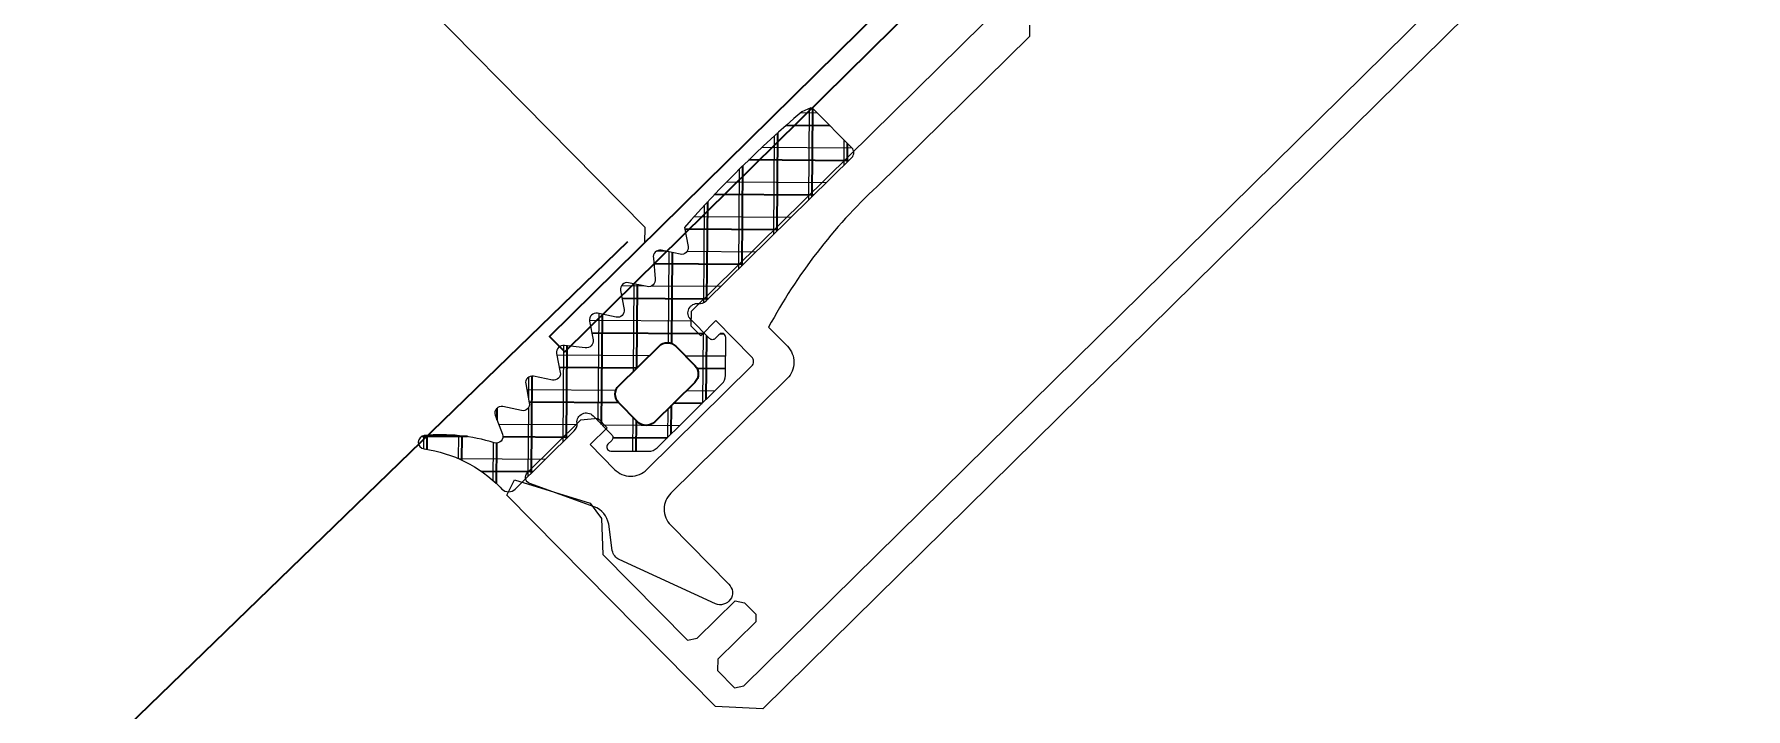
# Model space of a CAD drawing. Header units: millimetres. Extents: x 0 to 8967983, y -224399 to 13801.
# Drawn here: x 72668.2 to 72746.2, y -14823.8 to -14793.1 of the extents above; entities that cross this region are included whole.
import ezdxf
from ezdxf import colors
from ezdxf.entities.mleader import LeaderData, LeaderLine
from ezdxf.math import Vec2, Vec3

# ---------------------------------------------------------------- set-up
doc = ezdxf.new("R2010")
doc.units = ezdxf.units.MM
doc.header["$LTSCALE"] = 10
doc.layers.add('АР_Перегородки витражные', color=152, linetype='Continuous', lineweight=13)
doc.layers.add('Архитектура', color=251, linetype='Continuous')
doc.layers.add('Тонкая', color=7, linetype='Continuous')
doc.layers.get('0').off()
doc.layers.get('0').freeze()
doc.styles.add('ISOCPEUR', font='isocpeur.TTF', dxfattribs={"width": 0.7})

# ---------------------------------------------------------------- blocks, each defined once
blk = doc.blocks.new('_DOTSMALL')
at = {"color": 0, "linetype": 'ByBlock', "const_width": 0.5}
blk.add_lwpolyline([(-0.0625, 0, 1), (0.0625, 0, 1)], format="xyb", close=True, dxfattribs=at)
blk = doc.blocks.new('стойка витр.')
h = blk.add_hatch()
h.set_pattern_fill('ANSI37', scale=0.5, angle=-69.23283665521843)
h.set_pattern_definition([(335.7671633447816, (-69115.91679156918, 318510.7132420751), (0.6515825639889636, 1.447617495164233), []), (65.76716334478155, (-69115.91679156918, 318510.7132420751), (-1.447617495164233, 0.6515825639889636), [])])
edge = h.paths.add_edge_path()
edge.add_arc((-61.4231846681505, -46.18171078326122), 0.5487303657935584, 155.7657062155241, 200.7671633447816)
edge.add_line((-61.92355794899049, -45.95647403381008), (-61.2158101547102, -44.38418138318229))
edge.add_arc((-61.04906058835331, -44.45924160668073), 0.1828645893715156, 20.76716334478156, 155.7657062155241)
edge.add_line((-60.87807688978501, -44.39440310015198), (-60.79158864807687, -44.62247867199039))
edge.add_arc((-60.62063568932354, -44.55765182228788), 0.1828317201998032, 200.7671633447816, 290.7671633447816)
edge.add_line((-60.55580883962102, -44.72860478100483), (-59.41573388126562, -44.29627843504568))
edge.add_arc((-59.56703588945675, -43.89728440591716), 0.4267183308264255, -69.23283665521843, 72.29363907948373)
edge.add_arc((-59.30747769982554, -43.08429274379887), 0.4267017864716978, 200.7671633447816, 252.293639079486)
edge.add_line((-59.70645626049372, -43.23558888620755), (-63.00984306025202, -34.52432573194528))
edge.add_arc((-62.72490235927398, -34.41627373836673), 0.3047399585219917, 110.7671633447816, 200.7671633447816)
edge.add_line((-62.83295435277978, -34.13133303751965), (-60.55276270053582, -33.26666451912024))
edge.add_arc((-60.44481104638544, -33.55134061801073), 0.3044569814295733, 76.40287424864536, 110.7671633447816)
edge.add_line((-60.3732352333609, -33.25541671472456), (-60.07017099490622, -33.59351893464918))
edge.add_arc((-108.2133039044274, -55.86215009907028), 53.04387976268197, 16.71140087810911, 24.82292581145404)
edge.add_line((-57.40971669906867, -40.60932389061054), (-57.92081016927841, -41.32469074693654))
edge.add_arc((-57.67080742027611, -41.49902445886983), 0.304784542952794, 145.110888314415, 256.4234383751481)
edge.add_line((-57.74235391136608, -41.79529244099831), (-56.88543317024596, -41.99189640294935))
edge.add_arc((-56.95697966133594, -42.28816438507783), 0.304784542952794, -34.8891116855724, 76.4234383751481)
edge.add_line((-56.70697691233363, -42.46249809701112), (-57.17481998566655, -43.29191928954242))
edge.add_arc((-56.92481723669334, -43.46625300146843), 0.304784542952794, 145.1108883144276, 256.4234383751481)
edge.add_line((-56.99636372778332, -43.76252098359691), (-56.1394429866632, -43.95912494554796))
edge.add_arc((-56.21098947775317, -44.25539292764006), 0.3047845429175452, -34.88911168634446, 76.4234383742182)
edge.add_line((-55.96098672877997, -44.42972663955879), (-56.47208019898972, -45.14509349588479))
edge.add_arc((-56.22207744998741, -45.31942720781808), 0.304784542952794, 145.110888314415, 256.4234383752311)
edge.add_line((-56.29362394107739, -45.61569518994656), (-55.43668121195515, -45.81235713578644))
edge.add_arc((-55.50822770304512, -46.10862511790765), 0.3047845429466369, -34.88911168643649, 76.42343837776687)
edge.add_line((-55.25822495407192, -46.28295882984094), (-55.76931842428166, -46.99832568616694))
edge.add_arc((-55.51931567527936, -47.17265939811477), 0.3047845429466368, 145.1108883110316, 256.4234383751786)
edge.add_line((-55.59086216636933, -47.46892738023598), (-54.69071301640361, -47.77952769444528))
edge.add_arc((-54.76225950749358, -48.07579567657376), 0.304784542952794, -34.88911168566796, 76.42343837513553)
edge.add_line((-54.51225675849128, -48.25012938850705), (-55.0233282406989, -48.96555422872189))
edge.add_arc((-54.7733254917257, -49.13988794066245), 0.3047845429466368, 145.1108883109486, 256.4234383751578)
edge.add_line((-54.84487198281568, -49.43615592278366), (-53.98795124169555, -49.6327598847347))
edge.add_arc((-54.05949773284374, -49.92902786688501), 0.3047845429818857, -34.88911169317796, 76.42343837111807)
edge.add_line((-53.80949498384143, -50.10336157886923), (-54.32058845405118, -50.81872843519523))
edge.add_arc((-54.07058570504887, -50.99306214712851), 0.3047845429527939, 145.110888314415, 256.4234383750821)
edge.add_line((-54.14213219613885, -51.289330129257), (-53.29055360303028, -51.47184183257195))
edge.add_arc((-53.362076024001, -51.76811134383752), 0.3047803799531579, -43.67508993618791, 76.42790436632716)
edge.add_line((-53.141638296569, -51.97858292939782), (-53.80995652789716, -52.62318184232572))
edge.add_arc((-53.58948976171087, -52.83365406201483), 0.304801821276656, 136.3285933989482, 262.747126980386)
edge.add_arc((-54.63612651554286, -61.05759711530845), 7.985474883734515, 59.5860415328172, 82.74712698038475)
edge.add_arc((-50.74783774605021, -54.43386708250182), 0.3048115604497932, 253.2910110232634, 419.5860415328165)
edge.add_arc((-52.57053616183111, -60.50577614369104), 6.03477116777137, 73.29101102326332, 110.7671633447816)
edge.add_line((-54.71029190413537, -54.86308986830409), (-54.82445022999309, -54.90637969896488))
edge.add_arc((-54.97574411131791, -54.50740710097307), 0.4266954176128115, 200.7671633447816, 290.7671633447816)
edge.add_line((-55.37471671431558, -54.65870098416781), (-56.71485841512913, -51.12465313347639))
edge.add_arc((-56.31587985443184, -50.97335699107498), 0.4267017864716978, 149.2366398299847, 200.7671633447816)
edge.add_arc((-57.04912318740389, -50.53689152278093), 0.4266140358978636, -30.76336017001563, 40.01429570365114)
edge.add_arc((-57.04924751253566, -50.53686138928606), 0.4266898917694475, 40.00046259028549, 110.7671633447816)
edge.add_line((-57.20053943697712, -50.13789395169442), (-58.34061702035251, -50.57022129308461))
edge.add_arc((-58.27579017065, -50.74117425180884), 0.1828317201998032, 110.7671633447816, 200.7671633447816)
edge.add_line((-58.44674312937423, -50.80600110151136), (-58.36025488766609, -51.03407667334977))
edge.add_arc((-58.5312385862635, -51.09891517987853), 0.1828645893715156, 245.768620474039, 380.7671633447816)
edge.add_line((-58.60629032819998, -51.26566856380668), (-60.17861897521652, -50.55800074261788))
edge.add_arc((-59.95340767674497, -50.05761600615369), 0.5487303657759914, 200.7671633447816, 245.768620474038)
edge.add_line((-60.46648650063435, -50.25217996134597), (-61.93626349206897, -46.37627473846078))
edge = h.paths.add_edge_path(flags=16)
edge.add_arc((-59.3589242202288, -49.0410722918532), 0.5414973949664272, 200.7671633447816, 290.7671633447816)
edge.add_line((-60.77816753828665, -46.82561758724478), (-59.8652400081919, -49.23307164497237))
edge.add_arc((-60.27185175029445, -46.63361823412561), 0.5414973949664272, 110.7671633447816, 200.7671633447816)
edge.add_line((-59.31039323387085, -45.68990118378861), (-60.46385110344272, -46.12730244614795))
edge.add_arc((-59.11839388072258, -46.19621697176626), 0.5414973949664272, 20.76716334478156, 110.7671633447816)
edge.add_line((-57.69915056266473, -48.4116716763674), (-58.61207809275948, -46.00421761863981))
edge.add_arc((-58.20546635065693, -48.60367102949385), 0.5414973949664272, -69.23283665521843, 20.76716334478156)
edge.add_line((-59.16692486710963, -49.54738807983085), (-58.01346699753776, -49.10998681747151))
at = {"lineweight": 0, "ltscale": 100, "transparency": 33554687}
for points in [[(-91.4479567084054, -1.960141251613095), (-69.79711318280897, -59.05493725829001), (-67.79633972485317, -59.86096016635565), (-55.14222276612418, -55.06240889040782), (-55.17360051473952, -54.29197395897063), (-58.74284135404741, -53.81994964957266), (-59.49761640312499, -54.23655585793313), (-60.24856024209294, -55.69488708899735), (-65.37859903858043, -57.64024244590109), (-65.73629895772319, -57.38465222291416), (-66.6008891230158, -55.10466719327087), (-67.02936398953898, -55.00637070929224), (-67.71337109521846, -55.26575215648336), (-67.85490698204376, -55.58020167878567), (-66.99031681675115, -57.86018670842168), (-67.20262765098596, -58.33192996972502), (-68.22862381348386, -58.72099664351117), (-68.58632373265573, -58.46540642052423), (-90.15068845250062, -1.598661102303595)], [(-56.0608929025766, -41.98018508909445), (-55.7778211288678, -41.3512860444971), (-17.47126860445132, -26.8251079561378), (-16.84236955983215, -27.10817972981749), (-16.28037825660431, -28.59019029343472)]]:
    blk.add_lwpolyline(points, dxfattribs=at)
blk.add_lwpolyline([(-67.85441064060433, -25.66578856210981), (-68.06674346281216, -26.13747383952432), (-64.60831683766446, -35.257587909633, -0.08279896819570452), (-62.79196445917478, -43.13942544953898), (-63.93198596592993, -43.57173152618634, 0.4143260923033303), (-64.53356650879141, -44.90831919242919), (-61.89652362803463, -51.86238660132221, -0.4143260923197836), (-62.49810417322442, -53.19897426147509), (-66.03213605380733, -54.539109906269, 0.8270430078467679), (-65.84594417811604, -55.60071914693981), (-61.02268547978019, -55.59720897083025, 0.2496293600316565), (-60.5639567229955, -55.36182965500484), (-59.91132736596046, -54.3320132763838, -0.2673491356416615), (-58.97583718542592, -53.89078178507043), (-55.8782996214868, -54.15051325823879, 0.5512236456822476), (-55.5684323037276, -53.73866745794658), (-56.77889371593483, -50.54659564225585), (-57.45105016132584, -50.14953851031169), (-58.02103192274808, -50.36568055463431), (-57.63195425496087, -51.39170570910937), (-59.11396481856355, -51.95369701235177, -0.4143260923197838), (-60.45053247085889, -51.35207201584126), (-62.82818291042349, -45.08204070453939, -0.414362099391309), (-62.65124893639586, -44.68894855178223), (-60.48523126714281, -43.867575801356), (-60.13938200823031, -44.77960460352188), (-59.56940024680807, -44.56346255919925), (-59.28629948117305, -43.93455252060812), (-73.55412178576807, -6.30930235532287)], format="xyb", dxfattribs=at)
blk.add_lwpolyline([(-72.91737339223619, -0.2793946658493951), (-54.81141330953687, -48.02608389785019), (-53.89938450735644, -47.68023463893769), (-72.00534459005576, 0.06645459306309931)], close=True)
at = {"color": 7, "lineweight": 0, "ltscale": 100, "transparency": 33554687}
blk.add_lwpolyline([(-53.29055360303028, -51.47184183257923, -0.5779496213016146), (-53.141638296569, -51.97858292939782), (-53.80995652789716, -52.62318184232572, 0.615333828900983), (-53.62795459362678, -53.13601908472629, -0.1014034095220688), (-50.59355139863328, -54.17098724229436, -0.8870851218243345), (-50.83548992767464, -54.72580403192842, 0.1649969122064492), (-54.71037595931557, -54.86312174275372), (-54.82437231158838, -54.90635015161388, -0.4143043114941015), (-55.37473404189222, -54.65865529014263), (-56.71485869266326, -51.12465240150777, -0.2286961432583318), (-56.6825516007957, -50.75512261017138, 0.3190489133936659), (-56.72238630641368, -50.26258777469775, 0.3190018552396916), (-57.20057019143132, -50.1379056140504), (-58.34056270623114, -50.57020069668943, 0.4143996870833266), (-58.44672253300087, -50.80605541561818), (-58.36026571528055, -51.03404812018562, -0.6683385997492722), (-58.60634048073553, -51.26564599134144), (-60.17864607612137, -50.55798854513705, -0.1988829373258806), (-60.46647005763953, -50.25222332264093), (-61.93627993503469, -46.37623137718037, -0.1988829373551211), (-61.92357014780282, -45.95650113405281), (-61.21583272970747, -44.38423153456097, -0.6683385997492723), (-60.87806606217055, -44.39443165331613), (-60.79160924445023, -44.62242435788357, 0.4143996870833266), (-60.55575452549965, -44.72858418460964), (-59.41576201069984, -44.29628910197061, 0.7102015621310012), (-59.43724861560622, -43.49078250258754, -0.2286961432583318), (-59.70645598293049, -43.23558961817616), (-63.00981577733182, -34.52439767894975, -0.414362099440266), (-62.83288180333329, -34.13130552614166), (-60.55286778177833, -33.26670436685527, -0.1511707915363169), (-60.3732352333609, -33.25541671472456), (-60.07017099493532, -33.59351893464918, -0.03540799054371244), (-57.40971669906867, -40.60932389061054), (-57.92081016927841, -41.32469074693654, 0.527867958552825), (-57.74235391136608, -41.79529244099831), (-56.88543317024596, -41.99189640294935, -0.5278679585528249), (-56.70697691233363, -42.46249809701112), (-57.17481998566655, -43.29191928953514, 0.527867958552825), (-56.99636372778332, -43.76252098359691), (-56.1394429866632, -43.95912494554796, -0.5278679585528249), (-55.96098672877997, -44.42972663955879), (-56.47208019898972, -45.14509349588479, 0.527867958552825), (-56.29362394107739, -45.61569518994656), (-55.43668121195515, -45.81235713578644, -0.5278679585717272), (-55.25822495407192, -46.28295882984094), (-55.76931842428166, -46.99832568616694, 0.5278679585717273), (-55.59086216636933, -47.46892738023598), (-54.69071301640361, -47.77952769444528, -0.5278679585528249), (-54.51225675849128, -48.25012938850705), (-55.02332824072801, -48.96555422872189, 0.5278679585717273), (-54.84487198281568, -49.43615592278366), (-53.98795124169555, -49.6327598847347, -0.5278679585717272), (-53.80949498384143, -50.10336157886923), (-54.32058845405118, -50.81872843519523, 0.5278679585528251), (-54.14213219613885, -51.289330129257)], format="xyb", close=True, dxfattribs=at)
at = {"color": 7}
blk.add_lwpolyline([(-57.69915056266473, -48.4116716763674), (-58.61207809275948, -46.00421761863981, 0.414213562373095), (-59.31039323387085, -45.68990118378861), (-60.46385110341362, -46.12730244614795, 0.414213562373095), (-60.77816753828665, -46.82561758724478), (-59.8652400081919, -49.23307164497237, 0.414213562373095), (-59.16692486710963, -49.54738807983085), (-58.01346699753776, -49.10998681747151, 0.414213562373095)], format="xyb", close=True, dxfattribs=at)
blk = doc.blocks.new('A$Cf7573d2c')
h = blk.add_hatch()
h.set_pattern_fill('ANSI37', color=5, scale=0.4999999999999999, angle=11.05056813833426)
h.set_pattern_definition([(56.05056813833426, (-325577.4095054723, -14427.83152940594), (-1.316880116997287, 0.8865568269756945), []), (146.0505681383342, (-325577.4095054723, -14427.83152940594), (-0.8865568269756945, -1.316880116997287), [])])
edge = h.paths.add_edge_path()
edge.add_arc((64.33111110969912, -128.3498075153038), 0.5487303657935583, 236.0491110090769, 281.0505681383343)
edge.add_line((64.02465502882842, -128.8049884507491), (62.5943675476592, -127.8420300712169))
edge.add_arc((62.6964941410115, -127.6903408693615), 0.1828645893715156, 101.0505681383343, 236.0491110090769)
edge.add_line((62.66144351905677, -127.5108668851608), (62.90084430354182, -127.464112775182))
edge.add_arc((62.86579998303205, -127.2846710572048), 0.1828317201998032, 281.0505681383343, 371.0505681383343)
edge.add_line((63.04524170095101, -127.2496267367242), (62.81153324386105, -126.0529407557042))
edge.add_arc((62.39272695605177, -126.1347321136127), 0.4267183308264255, 11.05056813833426, 152.5770438730364)
edge.add_arc((61.63520486350171, -125.741684818975), 0.4267017864716978, 281.0505681383343, 332.5770438730386)
edge.add_line((61.71699305053335, -126.1604748702666), (52.57316753512714, -127.9462310226809))
edge.add_arc((52.51475641829893, -127.6471414410917), 0.3047399585219916, 191.0505681383343, 281.0505681383343)
edge.add_line((52.21566683682613, -127.7055525578762), (51.74824136705138, -125.3121367879066))
edge.add_arc((52.04705320764333, -125.2537799129059), 0.3044569814295733, 156.6862790421981, 191.0505681383343)
edge.add_line((51.76745464210398, -125.1332863625867), (52.15185628761537, -124.8916328529886))
edge.add_arc((65.97568449180108, -176.1025199187134), 53.04387976268197, 96.9948056716618, 105.1063306050067)
edge.add_line((59.51603473455179, -123.4534353560011), (60.13487965066452, -124.0779329494544))
edge.add_arc((60.34890666254796, -123.8609397333348), 0.3047845429527939, 225.3942931079677, 336.7068431687009)
edge.add_line((60.62884931976441, -123.9814624542196), (60.96725961333141, -123.1700163699861))
edge.add_arc((61.24720227066427, -123.2905390908709), 0.3047845429527939, 45.39429310798031, 156.7068431687008)
edge.add_line((61.4612292824313, -123.0735458747513), (62.19979196286295, -123.6746630204871))
edge.add_arc((62.41381897474639, -123.4576698043966), 0.3047845429527939, 225.3942931079802, 336.7068431687009)
edge.add_line((62.69376163207926, -123.5781925252813), (63.03217192564625, -122.7667464410479))
edge.add_arc((63.3121145828627, -122.8872691619326), 0.3047845429175451, 45.39429310720823, 156.7068431677709)
edge.add_line((63.52614159462973, -122.6702759458421), (64.14498651074246, -123.2947735392954))
edge.add_arc((64.3590135226259, -123.0777803231613), 0.3047845429527939, 225.3942931079677, 336.7068431687838)
edge.add_line((64.63895617984235, -123.1983030440606), (64.97742733650375, -122.3868450734735))
edge.add_arc((65.25736999383662, -122.5073677943583), 0.3047845429466368, 45.39429310711621, 156.7068431713195)
edge.add_line((65.47139700560365, -122.2903745782678), (66.09024192171637, -122.9148721717211))
edge.add_arc((66.30426893359981, -122.6978789555869), 0.3047845429466368, 225.3942931045843, 336.7068431687313)
edge.add_line((66.58421159081627, -122.8184016764717), (67.04227878560778, -121.9835870309034))
edge.add_arc((67.32222144294064, -122.1041097518028), 0.3047845429527939, 45.39429310788474, 156.7068431686882)
edge.add_line((67.53624845470767, -121.8871165356832), (68.1551542339148, -122.5116022427828))
edge.add_arc((68.36918124579825, -122.2946090266778), 0.3047845429466368, 225.3942931045013, 336.7068431687105)
edge.add_line((68.6491239030147, -122.4151317475626), (68.98753419658169, -121.6036856633291))
edge.add_arc((69.26747685391456, -121.7242083842866), 0.3047845429818856, 45.39429310037474, 156.7068431646707)
edge.add_line((69.481503865798, -121.507215168167), (70.10034878191072, -122.1317127616203))
edge.add_arc((70.31437579367775, -121.9147195455007), 0.3047845429527939, 225.3942931079677, 336.7068431686348)
edge.add_line((70.59431845101062, -122.0352422663855), (70.91793702426367, -121.2266832759051))
edge.add_arc((71.19788525125477, -121.3471825300367), 0.3047803799531579, 36.60831485736478, 156.7113091598798)
edge.add_line((71.44254189264029, -121.1654293792235), (71.96509846893605, -121.932952435207))
edge.add_arc((72.20976063632406, -121.751170769232), 0.3048018212766559, 216.6119981925009, 343.0305317739388)
edge.add_arc((80.13908216857817, -124.1707880690083), 7.985474883734514, 139.8694463263699, 163.0305317739375)
edge.add_arc((74.26661746005993, -119.2203590623394), 0.3048115604497932, 333.5744158168162, 499.8694463263692)
edge.add_arc((79.9437970238505, -122.0416958666174), 6.034771167771369, 153.574415816816, 191.0505681383343)
edge.add_line((74.02092018874828, -123.1984123558068), (74.04432195366826, -123.3182392734743))
edge.add_arc((73.62553816125728, -123.4000262381305), 0.4266954176128115, 281.0505681383343, 371.0505681383343)
edge.add_line((73.70732512685936, -123.8188100359112), (69.99779226840474, -124.5432684273837))
edge.add_arc((69.9160040813731, -124.1244783760631), 0.4267017864716978, 229.5200446235374, 281.0505681383343)
edge.add_arc((69.36204682325479, -124.7735386556014), 0.4266140358978635, 49.52004462353707, 120.2977004972038)
edge.add_arc((69.36199613905046, -124.7736561114725), 0.4266898917694475, 120.2838673838382, 191.0505681383343)
edge.add_line((68.94321776321158, -124.8554420182627), (69.17692675837316, -126.0521307546442))
edge.add_arc((69.35636847629212, -126.0170864341635), 0.1828317201998032, 191.0505681383343, 281.0505681383343)
edge.add_line((69.39141279680189, -126.1965281521116), (69.63081358128693, -126.1497740421328))
edge.add_arc((69.66586420335807, -126.3292480263626), 0.1828645893715156, 326.0520252675917, 461.0505681383343)
edge.add_line((69.81755859940313, -126.4313669041439), (68.85467297048308, -127.8617033627816))
edge.add_arc((68.39947644830681, -127.5552704343863), 0.5487303657759913, 281.0505681383343, 326.0520252675907)
edge.add_line((68.50465449760668, -128.093826457567), (64.43628915899899, -128.8883635385282))
edge = h.paths.add_edge_path(flags=16)
edge.add_arc((67.49784930306487, -126.7977480293048), 0.5414973949664271, 281.0505681383343, 371.0505681383343)
edge.add_line((65.07464351388626, -127.8227186860313), (67.60164097114466, -127.3292051944445))
edge.add_arc((64.97085184580646, -127.2912615208479), 0.5414973949664271, 191.0505681383343, 281.0505681383343)
edge.add_line((64.20294280792587, -126.1843197611743), (64.43939468066674, -127.3950531889132))
edge.add_arc((64.73439997306559, -126.080528093109), 0.5414973949664271, 101.0505681383343, 191.0505681383343)
edge.add_line((67.1576057622442, -125.0555574363825), (64.6306083049858, -125.5490709279693))
edge.add_arc((67.261397430324, -125.5870146015659), 0.5414973949664271, 11.05056813833426, 101.0505681383343)
edge.add_line((68.0293064682046, -126.6939563612686), (67.79285459546372, -125.4832229335298))
at = {"color": 5, "lineweight": 0, "ltscale": 100, "transparency": 33554687}
for points in [[(61.09487798134796, -122.3553278650652), (60.52277613105252, -121.9701745055936), (52.67016501864418, -81.76148993524839), (53.05531837814488, -81.18938808498206), (54.61091895704158, -80.88558490110154)], [(15.67648944130633, -150.4803732157889), (75.60635762184393, -138.7762860547809), (76.73849811567925, -136.9402508533822), (74.14448082877789, -123.6577870507317), (73.37980229884852, -123.5586846164078), (72.31215118651744, -126.997057519402), (72.59539396036416, -127.8113176980987), (73.90606443420984, -128.7976186348387), (74.95769129716791, -134.1823922103358), (74.64539685309865, -134.4918235831428), (72.25219796574675, -134.9592066964542), (72.08299579052255, -135.3649449543445), (72.2232131017372, -136.0829167931952), (72.50926402688492, -136.2754934729019), (74.90246291435324, -135.8081103595905), (75.33160610822961, -136.0969939244096), (75.5419291035505, -137.1739364668611), (75.22963465948123, -137.4833678396972), (15.53914114448708, -149.1407059916237)]]:
    blk.add_lwpolyline(points, dxfattribs=at)
blk.add_lwpolyline([(70.91793702438008, -121.2266832759051, -0.5779496213016146), (71.44254189264029, -121.1654293792235), (71.96509846893605, -121.932952435207, 0.615333828900983), (72.50129622267559, -121.8401154269523, -0.1014034095220688), (74.03354838804808, -119.0239184986858, -0.8870851218243345), (74.53957297909074, -119.3560254621116, 0.1649969122064492), (74.02093741961289, -123.1985005847819), (74.04430598090403, -123.3181574859918, -0.4143043114941015), (73.70727716386318, -123.8188194029062), (69.99779150006361, -124.5432685773994, -0.2286961432583318), (69.6390153770335, -124.4490575993696, 0.3190489133936659), (69.14682304044254, -124.4051933571318, 0.3190018552396916), (68.94322406768333, -124.8554742998385), (69.17691562429536, -126.052073743529, 0.4143996870833266), (69.39146980794612, -126.1965170180483), (69.63078361039516, -126.1497798953642, -0.6683385997492722), (69.81752788624726, -126.4314125275559), (68.85465637396555, -127.8617280162871, -0.1988829373258806), (68.5047000120394, -128.0938175687479), (64.43624364468269, -128.8883724273182, -0.1988829373551211), (64.02467968140263, -128.8050050484017), (62.59441316942684, -127.8420607866574, -0.6683385997492723), (62.66147348994855, -127.5108610319294), (62.90078729239758, -127.4641239092452, 0.4143996870833266), (63.04523056687322, -127.249569725609), (62.81153901026119, -126.0529702819185, 0.7102015621310012), (62.0139613050269, -125.9381993797433, -0.2286961432583318), (61.71699381875806, -126.1604747202218), (52.57324305467773, -127.9462162739947, -0.414362099440266), (52.21565196465235, -127.7054764059576), (51.74826290807687, -125.3122470870148, -0.1511707915363169), (51.76745464210398, -125.1332863625867), (52.15185628749896, -124.8916328530177, -0.03540799054371244), (59.51603473455179, -123.4534353560011), (60.13487965066452, -124.0779329494544, 0.527867958552825), (60.62884931976441, -123.9814624542196), (60.96725961333141, -123.1700163699861, -0.5278679585528249), (61.4612292824313, -123.0735458747513), (62.19979196297936, -123.6746630204871, 0.527867958552825), (62.69376163207926, -123.5781925252813), (63.03217192564625, -122.7667464410479, -0.5278679585528249), (63.52614159462973, -122.6702759458421), (64.14498651074246, -123.2947735392809, 0.527867958552825), (64.63895617984235, -123.1983030440606), (64.97742733662017, -122.3868450734735, -0.5278679585717272), (65.47139700560365, -122.2903745782678), (66.09024192171637, -122.9148721717065, 0.5278679585717273), (66.58421159081627, -122.8184016764717), (67.04227878560778, -121.9835870309034, -0.5278679585528249), (67.53624845470767, -121.8871165356832), (68.1551542339148, -122.5116022427974, 0.5278679585717273), (68.6491239030147, -122.4151317475626), (68.98753419658169, -121.6036856633291, -0.5278679585717272), (69.481503865798, -121.507215168167), (70.10034878191072, -122.1317127616203, 0.5278679585528251), (70.59431845101062, -122.0352422663855)], format="xyb", close=True, dxfattribs=at)
at = {"color": 5}
blk.add_lwpolyline([(17.14735063223634, -131.9319502510043), (67.26492687151767, -122.1441683250596), (67.07796649448574, -121.1868522522418), (16.96039025508799, -130.9746341781865)], close=True, dxfattribs=at)
at = {"color": 5, "lineweight": 0, "ltscale": 100, "transparency": 33554687}
blk.add_lwpolyline([(43.02406811504625, -131.226202988255), (43.45315044582821, -131.5150984393986), (53.02612858463544, -129.6455303270777, -0.08279896819570452), (61.10145286098123, -129.1854903290514), (61.33515036082827, -130.3821202042891, 0.4143260923033303), (62.55103249812964, -131.2006532625819), (69.85040778759867, -129.7751115885476, -0.4143260923197836), (71.0662899184972, -130.5936446481064), (71.79074503609445, -134.3031607434823, 0.8270430078467679), (72.86854960559867, -134.2988128241996), (73.67913465679158, -129.5441531447577, 0.2496293600316565), (73.52455383271445, -129.0522789093666), (72.619657991454, -128.2352046362066, -0.2673491356416615), (72.34264336677734, -127.2386656231538), (73.12143540277611, -124.2293995393848, 0.5512236456822476), (72.76779550150968, -123.854468161604), (69.41721967817284, -124.5088235384173), (68.91241536068264, -125.1043243815511), (69.02925816737115, -125.7026088876155), (70.1062311414862, -125.4922799491178), (70.41003432532307, -127.047880528, -0.4143260923197838), (69.5914608289022, -128.2637354356993), (63.01008780975826, -129.5490538552986, -0.414362099391309), (62.65249671973288, -129.3083139872324), (62.20847622456495, -127.0347415695287), (63.16579229745548, -126.8477811923949), (63.04894949065056, -126.2494966863305), (62.47684169723652, -125.8643128953117), (22.98328991362359, -133.5772611531283)], format="xyb", dxfattribs=at)
at = {"color": 5}
blk.add_lwpolyline([(67.1576057622442, -125.0555574363825), (64.6306083049858, -125.5490709279693, 0.414213562373095), (64.20294280792587, -126.1843197611743), (64.43939468066674, -127.395053188884, 0.414213562373095), (65.07464351388626, -127.8227186860313), (67.60164097114466, -127.3292051944445, 0.414213562373095), (68.0293064682046, -126.6939563612686), (67.79285459546372, -125.4832229335298, 0.414213562373095)], format="xyb", close=True, dxfattribs=at)
at = {"layer": 'АР_Перегородки витражные', "rotation": 80.28340479355269}
blk.add_blockref('стойка витр.', (29.17858439369593, -60.01344902928395), dxfattribs=at)
blk = doc.blocks.new('A$Cd39b9c29')
at = {"color": 5, "ltscale": 150}
blk.add_line((2737.194348775665, -4824.668904606078), (4710.734972454258, -2905.506042351364), dxfattribs=at)
at = {"color": 241, "ltscale": 100, "true_color": 0xf7abae, "xscale": -1, "rotation": 55.74238624617955}
blk.add_blockref('A$Cf7573d2c', (4644.773496303824, -2786.183340854594), dxfattribs=at)
blk = doc.blocks.new('A$Cec9b444d')
at = {"layer": 'Тонкая', "ltscale": 100, "rotation": 359.8999999999999}
blk.add_blockref('A$Cd39b9c29', (-19.13216614062549, 2.909131854816223), dxfattribs=at)

msp = doc.modelspace()

# ---------------------------------------------------------------- linework, layer by layer
at = {"layer": 'Архитектура', "lineweight": 25, "transparency": 33554684}
for centre, radius, start, end in [((65159.45301748539, -9015.930754542409), 8910.481204860578, 271.0094332327385, 357.3975134262586), ((65143.5981015818, -8989.96099165603), 8940.172386791677, 271.691253669554, 356.3290814001832), ((65142.99760976783, -8996.289624404279), 9778.654617052323, 272.592547965165, 356.6353913736798), ((65135.3301872728, -8978.29999720279), 9144.28346907419, 272.8206375183432, 356.2887310665694)]:
    msp.add_arc(centre, radius, start, end, dxfattribs=at)

# ---------------------------------------------------------------- block references
msp.add_blockref('A$Cec9b444d', (68008.71991361599, -11891.70726088558), dxfattribs=at)

# ---------------------------------------------------------------- leaders
ml = msp.add_multileader_mtext('Standard', dxfattribs=at)
ml.set_content('0,000', color=256, style='ISOCPEUR')
ml.set_leader_properties(color=256, linetype='Continuous', lineweight=-1)
ml.set_arrow_properties(name='DOTSMALL')
ml.build(insert=Vec2(0, 0))
ml.multileader.update_dxf_attribs({"has_text_frame": 1, "text_left_attachment_type": 4, "text_right_attachment_type": 4, "dogleg_length": 100, "arrow_head_size": 180})
ctx = ml.context
ctx.base_point, ctx.char_height, ctx.arrow_head_size, ctx.landing_gap_size, ctx.plane_origin = Vec3(109227.8345319777, -179824.0994568599, 1.149675994230903e-08), 250, 180, 50, Vec3(109146.4410821284, -181024.9969823235, 1.149675994230903e-08)
ctx.left_attachment, ctx.right_attachment = 4, 4
notes = []
notes.append((ctx, [(0, (0, 0, 0), (0, 0), (1, 0), 1, [])]))
ctx.mtext.insert, ctx.mtext.width, ctx.mtext.line_spacing_style, ctx.mtext.flow_direction = Vec3(109277.8345319777, -179424.0994568599, 1.149675994230903e-08), 852.6970314602484, 2, 5
ml = msp.add_multileader_mtext('Standard', dxfattribs=at)
ml.set_content('+4,200', color=256, style='ISOCPEUR')
ml.set_leader_properties(color=256, linetype='Continuous', lineweight=-1)
ml.set_arrow_properties(name='DOTSMALL')
ml.build(insert=Vec2(0, 0))
ml.multileader.update_dxf_attribs({"has_text_frame": 1, "text_left_attachment_type": 4, "text_right_attachment_type": 4, "dogleg_length": 100, "arrow_head_size": 180})
ctx = ml.context
ctx.base_point, ctx.char_height, ctx.arrow_head_size, ctx.landing_gap_size, ctx.plane_origin = Vec3(79249.00321281477, -82503.53436016351), 250, 180, 50, Vec3(79167.60976296556, -83771.0985522938)
ctx.left_attachment, ctx.right_attachment = 4, 4
notes.append((ctx, [(0, (0, 0, 0), (0, 0), (1, 0), 1, [])]))
ctx.mtext.insert, ctx.mtext.width, ctx.mtext.line_spacing_style, ctx.mtext.flow_direction = Vec3(79299.00321281477, -82170.2010268302), 852.6970314602484, 2, 5
ml = msp.add_multileader_mtext('Standard', dxfattribs=at)
ml.set_content('+2,850', color=256, style='ISOCPEUR')
ml.set_leader_properties(color=256, linetype='Continuous', lineweight=-1)
ml.set_arrow_properties(name='DOTSMALL')
ml.build(insert=Vec2(0, 0))
ml.multileader.update_dxf_attribs({"has_text_frame": 1, "text_left_attachment_type": 4, "text_right_attachment_type": 4, "dogleg_length": 100, "arrow_head_size": 180})
ctx = ml.context
ctx.base_point, ctx.char_height, ctx.arrow_head_size, ctx.landing_gap_size, ctx.plane_origin = Vec3(73471.02799634411, -83200.87601029676), 250, 180, 50, Vec3(74030.93981501352, -82261.58370143706)
ctx.left_attachment, ctx.right_attachment = 4, 4
notes.append((ctx, [(0, (0, 0, 0), (0, 0), (1, 0), 1, [])]))
ctx.mtext.insert, ctx.mtext.width, ctx.mtext.line_spacing_style, ctx.mtext.flow_direction = Vec3(73521.02799634411, -82867.54267696345), 852.6970314602484, 2, 5
ml = msp.add_multileader_mtext('Standard', dxfattribs=at)
ml.set_content('0,000', color=256, style='ISOCPEUR')
ml.set_leader_properties(color=256, linetype='Continuous', lineweight=-1)
ml.set_arrow_properties(name='DOTSMALL')
ml.build(insert=Vec2(0, 0))
ml.multileader.update_dxf_attribs({"has_text_frame": 1, "text_left_attachment_type": 4, "text_right_attachment_type": 4, "dogleg_length": 100, "arrow_head_size": 180})
ctx = ml.context
ctx.base_point, ctx.char_height, ctx.arrow_head_size, ctx.landing_gap_size, ctx.plane_origin = Vec3(93570.61230941524, -179043.501211703, 1.149675994230903e-08), 250, 180, 50, Vec3(91409.39993934671, -179568.0801185216, 1.149675994230903e-08)
ctx.left_attachment, ctx.right_attachment = 4, 4
notes.append((ctx, [(0, (0, 0, 0), (0, 0), (1, 0), 1, [])]))
ctx.mtext.insert, ctx.mtext.width, ctx.mtext.line_spacing_style, ctx.mtext.flow_direction = Vec3(93620.61230941524, -178643.501211703, 1.149675994230903e-08), 852.6970314602484, 2, 5
ml = msp.add_multileader_mtext('Standard', dxfattribs=at)
ml.set_content('-1,140', color=256, style='ISOCPEUR')
ml.set_leader_properties(color=256, linetype='Continuous', lineweight=-1)
ml.set_arrow_properties(name='DOTSMALL')
ml.build(insert=Vec2(0, 0))
ml.multileader.update_dxf_attribs({"has_text_frame": 1, "text_left_attachment_type": 4, "text_right_attachment_type": 4, "dogleg_length": 100, "arrow_head_size": 180})
ctx = ml.context
ctx.base_point, ctx.char_height, ctx.arrow_head_size, ctx.landing_gap_size, ctx.plane_origin = Vec3(85513.64643370814, -171108.2295539479, 1.149675994230903e-08), 250, 180, 50, Vec3(85432.25298385893, -170822.0879778057, 1.149675994230903e-08)
ctx.left_attachment, ctx.right_attachment = 4, 4
notes.append((ctx, [(0, (0, 0, 0), (0, 0), (1, 0), 1, [])]))
ctx.mtext.insert, ctx.mtext.width, ctx.mtext.line_spacing_style, ctx.mtext.flow_direction = Vec3(85563.64643370814, -170774.8962206146, 1.149675994230903e-08), 852.6970314602484, 2, 5
ml = msp.add_multileader_mtext('Standard', dxfattribs=at)
ml.set_content('-1,140', color=256, style='ISOCPEUR')
ml.set_leader_properties(color=256, linetype='Continuous', lineweight=-1)
ml.set_arrow_properties(name='DOTSMALL')
ml.build(insert=Vec2(0, 0))
ml.multileader.update_dxf_attribs({"has_text_frame": 1, "text_left_attachment_type": 4, "text_right_attachment_type": 4, "dogleg_length": 100, "arrow_head_size": 180})
ctx = ml.context
ctx.base_point, ctx.char_height, ctx.arrow_head_size, ctx.landing_gap_size, ctx.plane_origin = Vec3(88173.50544428907, -169016.9644614541), 250, 180, 50, Vec3(88092.11199443985, -170284.5286535844)
ctx.left_attachment, ctx.right_attachment = 4, 4
notes.append((ctx, [(0, (0, 0, 0), (0, 0), (1, 0), 1, [])]))
ctx.mtext.insert, ctx.mtext.width, ctx.mtext.line_spacing_style, ctx.mtext.flow_direction = Vec3(88223.50544428907, -168683.6311281208), 852.6970314602484, 2, 5
ml = msp.add_multileader_mtext('Standard', dxfattribs=at)
ml.set_content('-2,650', color=256, style='ISOCPEUR')
ml.set_leader_properties(color=256, linetype='Continuous', lineweight=-1)
ml.set_arrow_properties(name='DOTSMALL')
ml.build(insert=Vec2(0, 0))
ml.multileader.update_dxf_attribs({"has_text_frame": 1, "text_left_attachment_type": 4, "text_right_attachment_type": 4, "dogleg_length": 100, "arrow_head_size": 180})
ctx = ml.context
ctx.base_point, ctx.char_height, ctx.arrow_head_size, ctx.landing_gap_size, ctx.plane_origin = Vec3(97964.86647307395, -185922.1176271643), 250, 180, 50, Vec3(95803.65410300542, -186513.3632006497)
ctx.left_attachment, ctx.right_attachment = 4, 4
notes.append((ctx, [(0, (0, 0, 0), (0, 0), (1, 0), 1, [])]))
ctx.mtext.insert, ctx.mtext.width, ctx.mtext.line_spacing_style, ctx.mtext.flow_direction = Vec3(98014.86647307395, -185588.784293831), 852.6970314602484, 2, 5
ml = msp.add_multileader_mtext('Standard', dxfattribs=at)
ml.set_content('{\\W0.8;-2,250}', color=256, style='ISOCPEUR')
ml.set_leader_properties(color=256, linetype='Continuous', lineweight=-1)
ml.set_arrow_properties(name='DOTSMALL')
ml.build(insert=Vec2(0, 0))
ml.multileader.update_dxf_attribs({"has_text_frame": 1, "text_left_attachment_type": 4, "text_right_attachment_type": 4, "dogleg_length": 100, "arrow_head_size": 180})
ctx = ml.context
ctx.base_point, ctx.char_height, ctx.arrow_head_size, ctx.landing_gap_size, ctx.plane_origin = Vec3(103807.2803555565, -171634.4771294484), 250, 180, 50, Vec3(103725.8869057072, -172912.5964344966)
ctx.left_attachment, ctx.right_attachment = 4, 4
notes.append((ctx, [(0, (0, 0, 0), (0, 0), (1, 0), 1, [])]))
ctx.mtext.insert, ctx.mtext.width, ctx.mtext.defined_height, ctx.mtext.line_spacing_style, ctx.mtext.flow_direction = Vec3(103857.2803555565, -171301.1437961151), 769.9889591111103, 343.8884462512117, 2, 5
ml = msp.add_multileader_mtext('Standard', dxfattribs=at)
ml.set_content('%%P0,000', color=256, style='ISOCPEUR')
ml.set_leader_properties(color=256, linetype='Continuous', lineweight=-1)
ml.set_arrow_properties(name='DOTSMALL')
ml.build(insert=Vec2(0, 0))
ml.multileader.update_dxf_attribs({"has_text_frame": 1, "text_left_attachment_type": 4, "text_right_attachment_type": 4, "dogleg_length": 100, "arrow_head_size": 180})
ctx = ml.context
ctx.base_point, ctx.char_height, ctx.arrow_head_size, ctx.landing_gap_size, ctx.plane_origin = Vec3(77765.30692788668, -167248.6201944349), 250, 180, 50, Vec3(75221.94054402775, -169195.6268845529)
ctx.left_attachment, ctx.right_attachment = 4, 4
notes.append((ctx, [(0, (0, 0, 0), (0, 0), (1, 0), 1, [])]))
ctx.mtext.insert, ctx.mtext.width, ctx.mtext.line_spacing_style, ctx.mtext.flow_direction = Vec3(77815.30692788668, -166915.2868611016), 852.6970314602484, 2, 5
ml = msp.add_multileader_mtext('Standard', dxfattribs=at)
ml.set_content('%%P0,000', color=256, style='ISOCPEUR')
ml.set_leader_properties(color=256, linetype='Continuous', lineweight=-1)
ml.set_arrow_properties(name='DOTSMALL')
ml.build(insert=Vec2(0, 0))
ml.multileader.update_dxf_attribs({"has_text_frame": 1, "text_left_attachment_type": 4, "text_right_attachment_type": 4, "dogleg_length": 100, "arrow_head_size": 180})
ctx = ml.context
ctx.base_point, ctx.char_height, ctx.arrow_head_size, ctx.landing_gap_size, ctx.plane_origin = Vec3(112176.9498613266, -179831.5959282387), 250, 180, 50, Vec3(109105.8681456613, -181421.1444692705)
ctx.left_attachment, ctx.right_attachment = 4, 4
notes.append((ctx, [(0, (0, 0, 0), (0, 0), (1, 0), 1, [])]))
ctx.mtext.insert, ctx.mtext.width, ctx.mtext.line_spacing_style, ctx.mtext.flow_direction = Vec3(112226.9498613266, -179498.2625949054), 852.6970314602484, 2, 5
ml = msp.add_multileader_mtext('Standard', dxfattribs=at)
ml.set_content('%%P0,000', color=256, style='ISOCPEUR')
ml.set_leader_properties(color=256, linetype='Continuous', lineweight=-1)
ml.set_arrow_properties(name='DOTSMALL')
ml.build(insert=Vec2(0, 0))
ml.multileader.update_dxf_attribs({"has_text_frame": 1, "text_left_attachment_type": 4, "text_right_attachment_type": 4, "dogleg_length": 100, "arrow_head_size": 180})
ctx = ml.context
ctx.base_point, ctx.char_height, ctx.arrow_head_size, ctx.landing_gap_size, ctx.plane_origin = Vec3(75855.86278546404, -202520.9245383602), 250, 180, 50, Vec3(72784.78106979874, -204110.473079392)
ctx.left_attachment, ctx.right_attachment = 4, 4
notes.append((ctx, [(0, (0, 0, 0), (0, 0), (1, 0), 1, [])]))
ctx.mtext.insert, ctx.mtext.width, ctx.mtext.line_spacing_style, ctx.mtext.flow_direction = Vec3(75905.86278546404, -202187.5912050268), 852.6970314602484, 2, 5
ml = msp.add_multileader_mtext('Standard', dxfattribs=at)
ml.set_content('+2,100', color=256, style='ISOCPEUR')
ml.set_leader_properties(color=256, linetype='Continuous', lineweight=-1)
ml.set_arrow_properties(name='DOTSMALL')
ml.build(insert=Vec2(0, 0))
ml.multileader.update_dxf_attribs({"has_text_frame": 1, "text_left_attachment_type": 4, "text_right_attachment_type": 4, "dogleg_length": 100, "arrow_head_size": 180})
ctx = ml.context
ctx.base_point, ctx.char_height, ctx.arrow_head_size, ctx.landing_gap_size, ctx.plane_origin = Vec3(108644.689688993, -173339.4403854473, 1.149675994230903e-08), 250, 180, 50, Vec3(108563.2962391438, -174607.0045775776, 1.149675994230903e-08)
ctx.left_attachment, ctx.right_attachment = 4, 4
notes.append((ctx, [(0, (0, 0, 0), (0, 0), (1, 0), 1, [])]))
ctx.mtext.insert, ctx.mtext.width, ctx.mtext.line_spacing_style, ctx.mtext.flow_direction = Vec3(108694.689688993, -173006.107052114, 1.149675994230903e-08), 852.6970314602484, 2, 5
ml = msp.add_multileader_mtext('Standard', dxfattribs=at)
ml.set_content('+4,200', color=256, style='ISOCPEUR')
ml.set_leader_properties(color=256, linetype='Continuous', lineweight=-1)
ml.set_arrow_properties(name='DOTSMALL')
ml.build(insert=Vec2(0, 0))
ml.multileader.update_dxf_attribs({"has_text_frame": 1, "text_left_attachment_type": 4, "text_right_attachment_type": 4, "dogleg_length": 100, "arrow_head_size": 180})
ctx = ml.context
ctx.base_point, ctx.char_height, ctx.arrow_head_size, ctx.landing_gap_size, ctx.plane_origin = Vec3(103467.1135695089, -92154.56210901019), 250, 180, 50, Vec3(104448.7669391362, -92272.93775942987)
ctx.left_attachment, ctx.right_attachment = 4, 4
notes.append((ctx, [(0, (0, 0, 0), (0, 0), (1, 0), 1, [])]))
ctx.mtext.insert, ctx.mtext.width, ctx.mtext.line_spacing_style, ctx.mtext.flow_direction = Vec3(103517.1135695089, -91821.22877567688), 852.6970314602484, 2, 5
ml = msp.add_multileader_mtext('Standard', dxfattribs=at)
ml.set_content('+2,100', color=256, style='ISOCPEUR')
ml.set_leader_properties(color=256, linetype='Continuous', lineweight=-1)
ml.set_arrow_properties(name='DOTSMALL')
ml.build(insert=Vec2(0, 0))
ml.multileader.update_dxf_attribs({"has_text_frame": 1, "text_left_attachment_type": 4, "text_right_attachment_type": 4, "dogleg_length": 100, "arrow_head_size": 180})
ctx = ml.context
ctx.base_point, ctx.char_height, ctx.arrow_head_size, ctx.landing_gap_size, ctx.plane_origin = Vec3(105349.2663630933, -84337.77153361922), 250, 180, 50, Vec3(99589.70007551368, -90123.14937458005)
ctx.left_attachment, ctx.right_attachment = 4, 4
notes.append((ctx, [(0, (0, 0, 0), (0, 0), (1, 0), 1, [])]))
ctx.mtext.insert, ctx.mtext.width, ctx.mtext.line_spacing_style, ctx.mtext.flow_direction = Vec3(105399.2663630933, -84004.4382002859), 852.6970314602484, 2, 5
ml = msp.add_multileader_mtext('Standard', dxfattribs=at)
ml.set_content('%%P0,000', color=256, style='ISOCPEUR')
ml.set_leader_properties(color=256, linetype='Continuous', lineweight=-1)
ml.set_arrow_properties(name='DOTSMALL')
ml.build(insert=Vec2(0, 0))
ml.multileader.update_dxf_attribs({"has_text_frame": 1, "text_left_attachment_type": 4, "text_right_attachment_type": 4, "dogleg_length": 100, "arrow_head_size": 180})
ctx = ml.context
ctx.base_point, ctx.char_height, ctx.arrow_head_size, ctx.landing_gap_size, ctx.plane_origin = Vec3(73396.09986243525, -204238.7608166377), 250, 180, 50, Vec3(70277.29966569098, -203473.5771297424)
ctx.left_attachment, ctx.right_attachment = 4, 4
notes.append((ctx, [(0, (0, 0, 0), (0, 0), (1, 0), 1, [])]))
ctx.mtext.insert, ctx.mtext.width, ctx.mtext.line_spacing_style, ctx.mtext.flow_direction = Vec3(73446.09986243525, -203905.4274833043), 852.6970314602484, 2, 5
ml = msp.add_multileader_mtext('Standard', dxfattribs=at)
ml.set_content('%%P0,000', color=256, style='ISOCPEUR')
ml.set_leader_properties(color=256, linetype='Continuous', lineweight=-1)
ml.set_arrow_properties(name='DOTSMALL')
ml.build(insert=Vec2(0, 0))
ml.multileader.update_dxf_attribs({"has_text_frame": 1, "text_left_attachment_type": 4, "text_right_attachment_type": 4, "dogleg_length": 100, "arrow_head_size": 180})
ctx = ml.context
ctx.base_point, ctx.char_height, ctx.arrow_head_size, ctx.landing_gap_size, ctx.plane_origin = Vec3(80111.56057722156, -169396.6651229074), 250, 180, 50, Vec3(76159.99959400075, -170835.1421161888)
ctx.left_attachment, ctx.right_attachment = 4, 4
notes.append((ctx, [(0, (0, 0, 0), (0, 0), (1, 0), 1, [])]))
ctx.mtext.insert, ctx.mtext.width, ctx.mtext.line_spacing_style, ctx.mtext.flow_direction = Vec3(80161.56057722156, -169063.3317895741), 852.6970314602484, 2, 5
ml = msp.add_multileader_mtext('Standard', dxfattribs=at)
ml.set_content('+4,200', color=256, style='ISOCPEUR')
ml.set_leader_properties(color=256, linetype='Continuous', lineweight=-1)
ml.set_arrow_properties(name='DOTSMALL')
ml.build(insert=Vec2(0, 0))
ml.multileader.update_dxf_attribs({"has_text_frame": 1, "text_left_attachment_type": 4, "text_right_attachment_type": 4, "dogleg_length": 100, "arrow_head_size": 180})
ctx = ml.context
ctx.base_point, ctx.char_height, ctx.arrow_head_size, ctx.landing_gap_size, ctx.plane_origin = Vec3(77087.65829797098, -86344.20115790809), 250, 180, 50, Vec3(75322.34742495697, -89823.29424378941)
ctx.left_attachment, ctx.right_attachment = 4, 4
notes.append((ctx, [(0, (0, 0, 0), (0, 0), (1, 0), 1, [])]))
ctx.mtext.insert, ctx.mtext.width, ctx.mtext.line_spacing_style, ctx.mtext.flow_direction = Vec3(77137.65829797098, -86010.86782457477), 852.6970314602484, 2, 5
ml = msp.add_multileader_mtext('Standard', dxfattribs=at)
ml.set_content('Л.3', color=256, style='ISOCPEUR')
ml.set_leader_properties(color=256, linetype='Continuous', lineweight=-1)
ml.set_arrow_properties(name='DOTSMALL')
ml.build(insert=Vec2(0, 0))
ml.multileader.update_dxf_attribs({"has_text_frame": 1, "text_left_attachment_type": 4, "text_right_attachment_type": 4, "dogleg_length": 100, "arrow_head_size": 180})
ctx = ml.context
ctx.base_point, ctx.char_height, ctx.arrow_head_size, ctx.landing_gap_size, ctx.plane_origin = Vec3(73917.93742473226, -204990.7275228011), 250, 180, 50, Vec3(98695.63924480753, -215170.2203547314)
ctx.left_attachment, ctx.right_attachment = 4, 4
notes.append((ctx, [(0, (0, 0, 0), (0, 0), (1, 0), 1, [])]))
ctx.mtext.insert, ctx.mtext.width, ctx.mtext.line_spacing_style, ctx.mtext.flow_direction = Vec3(73967.93742473226, -204657.3941894678), 852.6970314602484, 2, 5
ml = msp.add_multileader_mtext('Standard', dxfattribs=at)
ml.set_content('Л.4', color=256, style='ISOCPEUR')
ml.set_leader_properties(color=256, linetype='Continuous', lineweight=-1)
ml.set_arrow_properties(name='DOTSMALL')
ml.build(insert=Vec2(0, 0))
ml.multileader.update_dxf_attribs({"has_text_frame": 1, "text_left_attachment_type": 4, "text_right_attachment_type": 4, "dogleg_length": 100, "arrow_head_size": 180})
ctx = ml.context
ctx.base_point, ctx.char_height, ctx.arrow_head_size, ctx.landing_gap_size, ctx.plane_origin = Vec3(81011.08483592642, -170179.9664768753), 250, 180, 50, Vec3(106247.0021695468, -181803.0859569088)
ctx.left_attachment, ctx.right_attachment = 4, 4
notes.append((ctx, [(0, (0, 0, 0), (0, 0), (1, 0), 1, [])]))
ctx.mtext.insert, ctx.mtext.width, ctx.mtext.line_spacing_style, ctx.mtext.flow_direction = Vec3(81061.08483592642, -169846.633143542), 852.6970314602484, 2, 5
ml = msp.add_multileader_mtext('Standard', dxfattribs=at)
ml.set_content('Л.5', color=256, style='ISOCPEUR')
ml.set_leader_properties(color=256, linetype='Continuous', lineweight=-1)
ml.set_arrow_properties(name='DOTSMALL')
ml.build(insert=Vec2(0, 0))
ml.multileader.update_dxf_attribs({"has_text_frame": 1, "text_left_attachment_type": 4, "text_right_attachment_type": 4, "dogleg_length": 100, "arrow_head_size": 180})
ctx = ml.context
ctx.base_point, ctx.char_height, ctx.arrow_head_size, ctx.landing_gap_size, ctx.plane_origin = Vec3(108596.3086329371, -175873.6562879031), 250, 180, 50, Vec3(133832.2259665575, -187496.7757679366)
ctx.left_attachment, ctx.right_attachment = 4, 4
notes.append((ctx, [(0, (0, 0, 0), (0, 0), (1, 0), 1, [])]))
ctx.mtext.insert, ctx.mtext.width, ctx.mtext.line_spacing_style, ctx.mtext.flow_direction = Vec3(108646.3086329371, -175540.3229545698), 852.6970314602484, 2, 5
ml = msp.add_multileader_mtext('Standard', dxfattribs=at)
ml.set_content('Л.4', color=256, style='ISOCPEUR')
ml.set_leader_properties(color=256, linetype='Continuous', lineweight=-1)
ml.set_arrow_properties(name='DOTSMALL')
ml.build(insert=Vec2(0, 0))
ml.multileader.update_dxf_attribs({"has_text_frame": 1, "text_left_attachment_type": 4, "text_right_attachment_type": 4, "dogleg_length": 100, "arrow_head_size": 180})
ctx = ml.context
ctx.base_point, ctx.char_height, ctx.arrow_head_size, ctx.landing_gap_size, ctx.plane_origin = Vec3(73594.99102454315, -81123.31090853446), 250, 180, 50, Vec3(101713.4529228418, -93260.06902363304)
ctx.left_attachment, ctx.right_attachment = 4, 4
notes.append((ctx, [(0, (0, 0, 0), (0, 0), (1, 0), 1, [])]))
ctx.mtext.insert, ctx.mtext.width, ctx.mtext.line_spacing_style, ctx.mtext.flow_direction = Vec3(73644.99102454315, -80789.97757520115), 852.6970314602484, 2, 5
ml = msp.add_multileader_mtext('Standard', dxfattribs=at)
ml.set_content('Л.5', color=256, style='ISOCPEUR')
ml.set_leader_properties(color=256, linetype='Continuous', lineweight=-1)
ml.set_arrow_properties(name='DOTSMALL')
ml.build(insert=Vec2(0, 0))
ml.multileader.update_dxf_attribs({"has_text_frame": 1, "text_left_attachment_type": 4, "text_right_attachment_type": 4, "dogleg_length": 100, "arrow_head_size": 180})
ctx = ml.context
ctx.base_point, ctx.char_height, ctx.arrow_head_size, ctx.landing_gap_size, ctx.plane_origin = Vec3(103544.1833161792, -85224.39713522712), 250, 180, 50, Vec3(129298.6767198526, -98953.75883466088)
ctx.left_attachment, ctx.right_attachment = 4, 4
notes.append((ctx, [(0, (0, 0, 0), (0, 0), (1, 0), 1, [])]))
ctx.mtext.insert, ctx.mtext.width, ctx.mtext.line_spacing_style, ctx.mtext.flow_direction = Vec3(103594.1833161792, -84891.0638018938), 852.6970314602484, 2, 5
for ctx, leaders in notes:
    for number, flags, end, landing, length, lines in leaders:
        leader = LeaderData()
        leader.index, (leader.has_last_leader_line, leader.has_dogleg_vector, leader.attachment_direction) = number, flags
        leader.last_leader_point, leader.dogleg_vector, leader.dogleg_length = Vec3(end), Vec3(landing), length
        for number, points, colour, breaks in lines:
            line = LeaderLine()
            line.index, line.vertices, line.color, line.breaks = number, Vec3.list(points), colors.encode_raw_color(colour), breaks
            leader.lines.append(line)
        ctx.leaders.append(leader)

doc.saveas('drawing.dxf')
